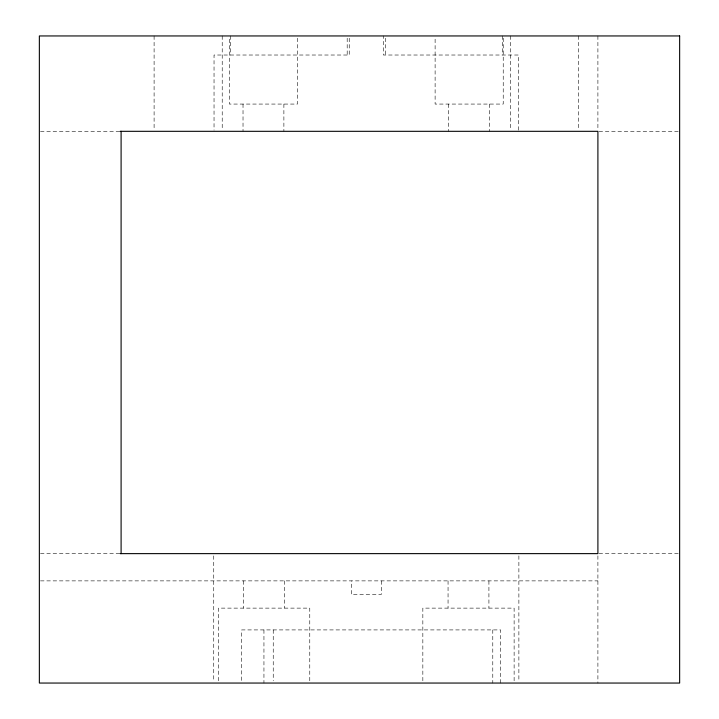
<?xml version="1.0" encoding="UTF-8"?>
<svg xmlns="http://www.w3.org/2000/svg" width="719" height="719" viewBox="0 0 719 719"><rect width="100%" height="100%" fill="white"/><g stroke="black" fill="none" stroke-linecap="round" stroke-linejoin="round"><path stroke-width="0.54" stroke-dasharray="3.6 2.7" d="M40.48 131.316L121.098 131.316M599.026 131.316L679.644 131.316M40.48 553.63L119.974 553.63M599.026 553.63L678.52 553.63M40.48 580.88L597.902 580.88M597.902 35.95L597.902 130.193M597.902 555.814L597.902 683.05M578.516 35.95L578.516 130.193M518.884 555.859L518.884 680.821M518.588 130.193L518.588 55.021L383.389 55.021L383.389 35.95M514.121 680.812L514.121 608.121L422.844 608.121L422.844 680.812M510.4 35.95L510.4 130.193M503.228 38.179L503.228 104.066L435.112 104.066L435.112 38.179M502.275 35.95L502.275 55.021M500.667 683.05L500.667 629.916L241.656 629.916L241.656 683.05M492.785 629.916L492.785 683.05M489.603 104.066L489.603 131.316M488.92 580.88L488.92 608.121M448.728 104.066L448.728 131.316M448.054 580.88L448.054 608.121M385.438 38.197L385.438 55.021M381.295 580.88L381.295 594.496L351.33 594.496L351.33 580.88M349.236 38.197L349.236 55.021L214.037 55.021L214.037 130.193M347.187 38.197L347.187 55.021M309.772 680.812L309.772 608.121L218.504 608.121L218.504 680.812M297.513 38.179L297.513 104.066L229.397 104.066L229.397 38.179M284.571 580.88L284.571 608.121M283.888 104.066L283.888 131.316M273.238 629.916L273.238 680.839M263.945 629.916L263.945 683.05M243.705 580.88L243.705 608.121M243.022 104.066L243.022 131.316M230.35 35.95L230.35 55.021M222.216 35.95L222.216 130.193M213.741 555.859L213.741 680.821M154.1 35.95L154.1 130.193"/><path stroke-width="1.08" d="M120.109 131.316L597.902 131.316L597.902 553.63L120.109 553.63M121.098 131.316L121.098 553.63M679.644 35.95L39.356 35.95L39.356 683.05L679.644 683.05L679.644 35.95"/></g></svg>
